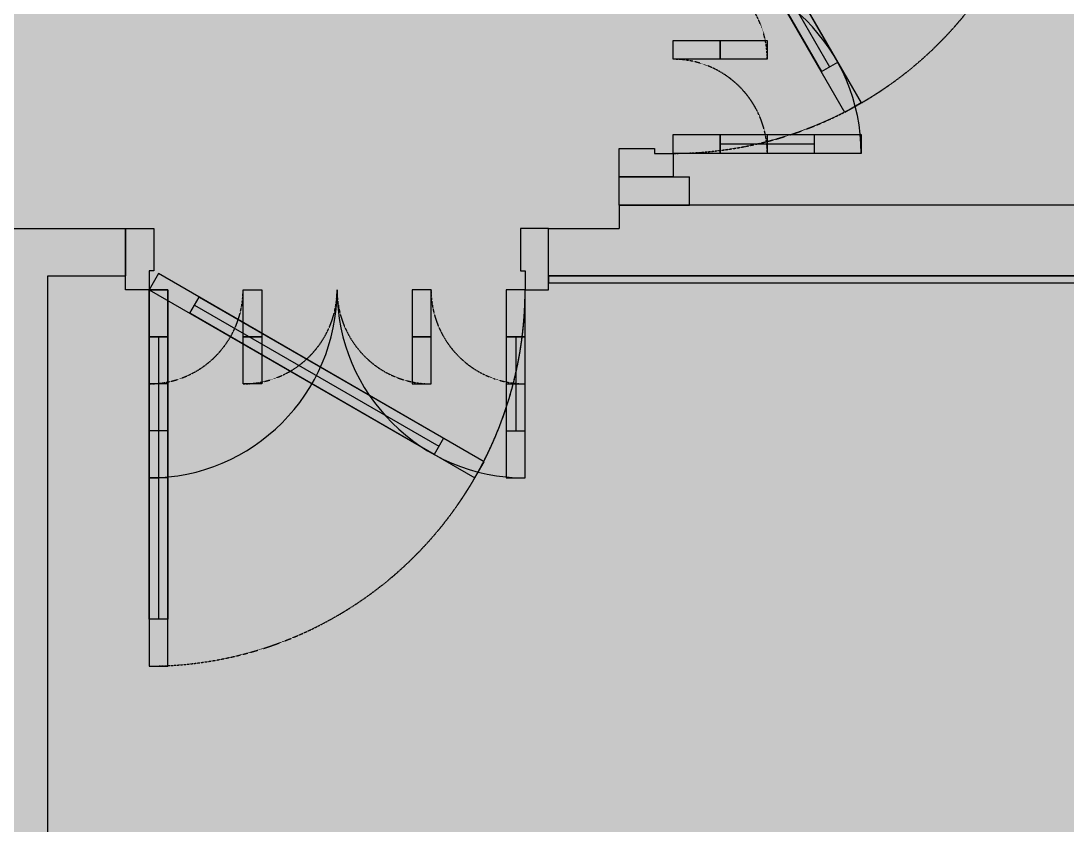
# Model space of a CAD drawing. Extents: x -523 to 13143, y -735 to 8898.
# Drawn here: x 8751 to 10976, y 2053 to 3763 of the extents above; entities that cross this region are included whole.
import ezdxf

# ---------------------------------------------------------------- set-up
doc = ezdxf.new("R2010")
doc.units = 0
doc.linetypes.add('3PN_B$0$Z1_CH-TDH$0$CH-B1L', pattern=[0.375, 0.25, -0.125])
doc.linetypes.add('HIDDEN', pattern=[9.525, 6.35, -3.175])
doc.layers.get('0').update_dxf_attribs({"color": 231, "linetype": 'CONTINUOUS'})
for name, color, linetype in [('A-DOOR', 142, 'CONTINUOUS'), ('A-FNSH', 253, 'CONTINUOUS'), ('A-HIDD', 45, 'HIDDEN'), ('A-PATT', 252, 'CONTINUOUS'), ('A-WALL-INT', 31, 'CONTINUOUS'), ('A-WALL-PRTN', 6, 'CONTINUOUS')]:
    doc.layers.add(name, color=color, linetype=linetype)

# ---------------------------------------------------------------- blocks, each defined once
blk = doc.blocks.new('*U91')
at = {"layer": 'A-WALL-INT'}
for p, q in [((8708.4, 1831.1), (8708.4, 3321.1)), ((8708.4, 3321.1), (8973.4, 3321.1)), ((8808.4, 1831.1), (8808.4, 3221.1)), ((8808.4, 3221.1), (8973.4, 3221.1))]:
    blk.add_line(p, q, dxfattribs=at)
at = {"layer": 'A-WALL-INT', "linetype": 'CONTINUOUS'}
for p, q in [((8973.4, 3321.1), (8973.4, 3221.1)), ((8708.4, 1831.1), (8808.4, 1831.1))]:
    blk.add_line(p, q, dxfattribs=at)
blk = doc.blocks.new('*U92')
at = {"layer": 'A-WALL-PRTN'}
for p, q in [((12543.4, 3371.1), (10023.4, 3371.1)), ((10023.4, 3371.1), (10023.4, 3321.1)), ((12543.4, 2631.1), (12543.4, 3371.1)), ((9873.4, 3221.1), (9873.4, 3321.1)), ((12393.4, 3221.1), (9873.4, 3221.1)), ((12393.4, 2631.1), (12393.4, 3221.1))]:
    blk.add_line(p, q, dxfattribs=at)
at = {"layer": 'A-WALL-PRTN', "linetype": 'CONTINUOUS'}
for p, q in [((9873.4, 3321.1), (10023.4, 3321.1)), ((12393.4, 2631.1), (12543.4, 2631.1))]:
    blk.add_line(p, q, dxfattribs=at)
blk = doc.blocks.new('*U93')
at = {"layer": 'A-WALL-PRTN', "linetype": 'CONTINUOUS'}
for p, q in [((10023.4, 3431.1), (10173.4, 3431.1)), ((10023.4, 3371.1), (10173.4, 3371.1))]:
    blk.add_line(p, q, dxfattribs=at)
at = {"layer": 'A-WALL-PRTN'}
for p, q in [((10023.4, 3371.1), (10023.4, 3431.1)), ((10173.4, 3371.1), (10173.4, 3431.1))]:
    blk.add_line(p, q, dxfattribs=at)
blk = doc.blocks.new('*U107')
at = {"layer": 'A-FNSH', "linetype": 'CONTINUOUS'}
for p, q in [((9873.4, 3221.1), (9873.4, 3206.1)), ((12393.4, 2631.1), (12378.4, 2631.1))]:
    blk.add_line(p, q, dxfattribs=at)
at = {"layer": 'A-FNSH'}
for p, q in [((9873.4, 3221.1), (12393.4, 3221.1)), ((9873.4, 3206.1), (12378.4, 3206.1)), ((12378.4, 3206.1), (12378.4, 2631.1)), ((12393.4, 3221.1), (12393.4, 2631.1))]:
    blk.add_line(p, q, dxfattribs=at)
blk = doc.blocks.new('*U5')
at = {"color": 250}
blk.add_line((146.6, -32.7), (666.2, -332.7), dxfattribs=at)
for p, q in [((90, -100), (50, -100)), ((70, -100), (70, -100)), ((270, -100), (270, -100)), ((630, -100), (630, -100)), ((810, -100), (850, -100)), ((830, -100), (830, -100)), ((90, -300), (50, -300)), ((810, -300), (850, -300))]:
    blk.add_line(p, q)
at = {"color": 251}
for p, q in [((70, -100), (70, -300)), ((70, -100), (70, -700)), ((830, -100), (830, -300))]:
    blk.add_line(p, q, dxfattribs=at)
for points in [[(0, 130), (60, 130), (60, 40), (50, 40), (50, 0), (0, 0)], [(900, 130), (840, 130), (840, 40), (850, 40), (850, 0), (900, 0)], [(50, 0), (742.8, -400), (762.8, -365.4), (70, 34.6)], [(50, 0), (90, 0), (90, -400), (50, -400)], [(50, 0), (50, -800), (90, -800), (90, 0)], [(50, 0), (90, 0), (90, -200), (50, -200)], [(250, 0), (290, 0), (290, -200), (250, -200)], [(650, 0), (610, 0), (610, -200), (650, -200)], [(850, 0), (810, 0), (810, -400), (850, -400)], [(850, 0), (810, 0), (810, -200), (850, -200)], [(136.6, -50), (156.6, -15.4), (676.2, -315.4), (656.2, -350)], [(50, -100), (90, -100), (90, -700), (50, -700)], [(50, -100), (90, -100), (90, -100), (50, -100)], [(250, -100), (290, -100), (290, -100), (250, -100)], [(610, -100), (650, -100), (650, -100), (610, -100)], [(810, -100), (850, -100), (850, -100), (810, -100)]]:
    blk.add_lwpolyline(points, close=True)
for centre, start, end in [((50, 0), 270, 0), ((850, 0), 180, 270)]:
    blk.add_arc(centre, 400, start, end, dxfattribs=at)
at = {"color": 0, "linetype": '3PN_B$0$Z1_CH-TDH$0$CH-B1L'}
blk.add_arc((50, 0), 800, 270, 0, dxfattribs=at)
at = {"linetype": '3PN_B$0$Z1_CH-TDH$0$CH-B1L'}
for centre, start, end in [((50, 0), 270, 0), ((250, 0), 270, 0), ((650, 0), 180, 270), ((850, 0), 180, 270)]:
    blk.add_arc(centre, 200, start, end, dxfattribs=at)
at = {"color": 250, "linetype": '3PN_B$0$Z1_CH-TDH$0$CH-B1L'}
blk.add_arc((50, 0), 800, 324.9505, 0, dxfattribs=at)
blk = doc.blocks.new('*U39')
at = {"color": 251}
for p, q in [((70, 100), (70, 700)), ((70, 100), (70, 300)), ((830, 100), (830, 300))]:
    blk.add_line(p, q, dxfattribs=at)
at = {"color": 250}
blk.add_line((146.6, 32.7), (666.2, 332.7), dxfattribs=at)
for p, q in [((90, 300), (50, 300)), ((810, 300), (850, 300)), ((90, 100), (50, 100)), ((70, 100), (70, 100)), ((270, 100), (270, 100)), ((630, 100), (630, 100)), ((810, 100), (850, 100)), ((830, 100), (830, 100))]:
    blk.add_line(p, q)
for points in [[(50, 0), (50, 800), (90, 800), (90, 0)], [(50, 100), (90, 100), (90, 700), (50, 700)], [(50, 0), (90, 0), (90, 400), (50, 400)], [(50, 0), (742.8, 400), (762.8, 365.4), (70, -34.6)], [(850, 0), (810, 0), (810, 400), (850, 400)], [(136.6, 50), (156.6, 15.4), (676.2, 315.4), (656.2, 350)], [(50, 0), (90, 0), (90, 200), (50, 200)], [(250, 0), (290, 0), (290, 200), (250, 200)], [(650, 0), (610, 0), (610, 200), (650, 200)], [(850, 0), (810, 0), (810, 200), (850, 200)], [(50, 100), (90, 100), (90, 100), (50, 100)], [(250, 100), (290, 100), (290, 100), (250, 100)], [(610, 100), (650, 100), (650, 100), (610, 100)], [(810, 100), (850, 100), (850, 100), (810, 100)], [(0, -115), (60, -115), (60, -40), (50, -40), (50, 0), (0, 0)], [(900, -115), (840, -115), (840, -40), (850, -40), (850, 0), (900, 0)]]:
    blk.add_lwpolyline(points, close=True)
at = {"color": 0, "linetype": '3PN_B$0$Z1_CH-TDH$0$CH-B1L'}
blk.add_arc((50, 0), 800, 0, 90, dxfattribs=at)
at = {"color": 250, "linetype": '3PN_B$0$Z1_CH-TDH$0$CH-B1L'}
blk.add_arc((50, 0), 800, 0, 35.0495, dxfattribs=at)
at = {"color": 251}
for centre, start, end in [((50, 0), 0, 90), ((850, 0), 90, 180)]:
    blk.add_arc(centre, 400, start, end, dxfattribs=at)
at = {"linetype": '3PN_B$0$Z1_CH-TDH$0$CH-B1L'}
for centre, start, end in [((50, 0), 0, 90), ((250, 0), 0, 90), ((650, 0), 90, 180), ((850, 0), 90, 180)]:
    blk.add_arc(centre, 200, start, end, dxfattribs=at)
blk = doc.blocks.new('*U114')
at = {"layer": 'A-PATT', "color": 254, "linetype": 'CONTINUOUS', "extrusion": (0, 0, -1)}
for points in [[(-113.4, 4216.1), (-12543.4, 3371.1), (-113.4, 3371.1)], [(-113.4, 4216.1), (-12543.4, 4216.1), (-12543.4, 3371.1)], [(-113.4, 3371.1), (-12378.7, 2721.1), (-113.4, 2721.1)], [(-113.4, 3371.1), (-12378.7, 3371.1), (-12378.7, 2721.1)], [(-138.4, 2721.1), (-12378.7, 1856.1), (-138.4, 1856.1)], [(-138.4, 2721.1), (-12378.7, 2721.1), (-12378.7, 1856.1)]]:
    blk.add_solid(points, dxfattribs=at)

msp = doc.modelspace()

# ---------------------------------------------------------------- block references
at = {"layer": 'A-DOOR', "rotation": 270}
msp.add_blockref('*U39', (10138.4, 4331.1), dxfattribs=at)
at = {"layer": 'A-DOOR'}
msp.add_blockref('*U5', (8973.4, 3191.1), dxfattribs=at)
at = {"layer": 'A-HIDD'}
for name in ['*U93', '*U92', '*U91', '*U107']:
    msp.add_blockref(name, (0, 0), dxfattribs=at)
at = {"layer": 'A-PATT', "color": 254, "linetype": 'CONTINUOUS'}
msp.add_blockref('*U114', (0, 0), dxfattribs=at)

doc.saveas('drawing.dxf')
